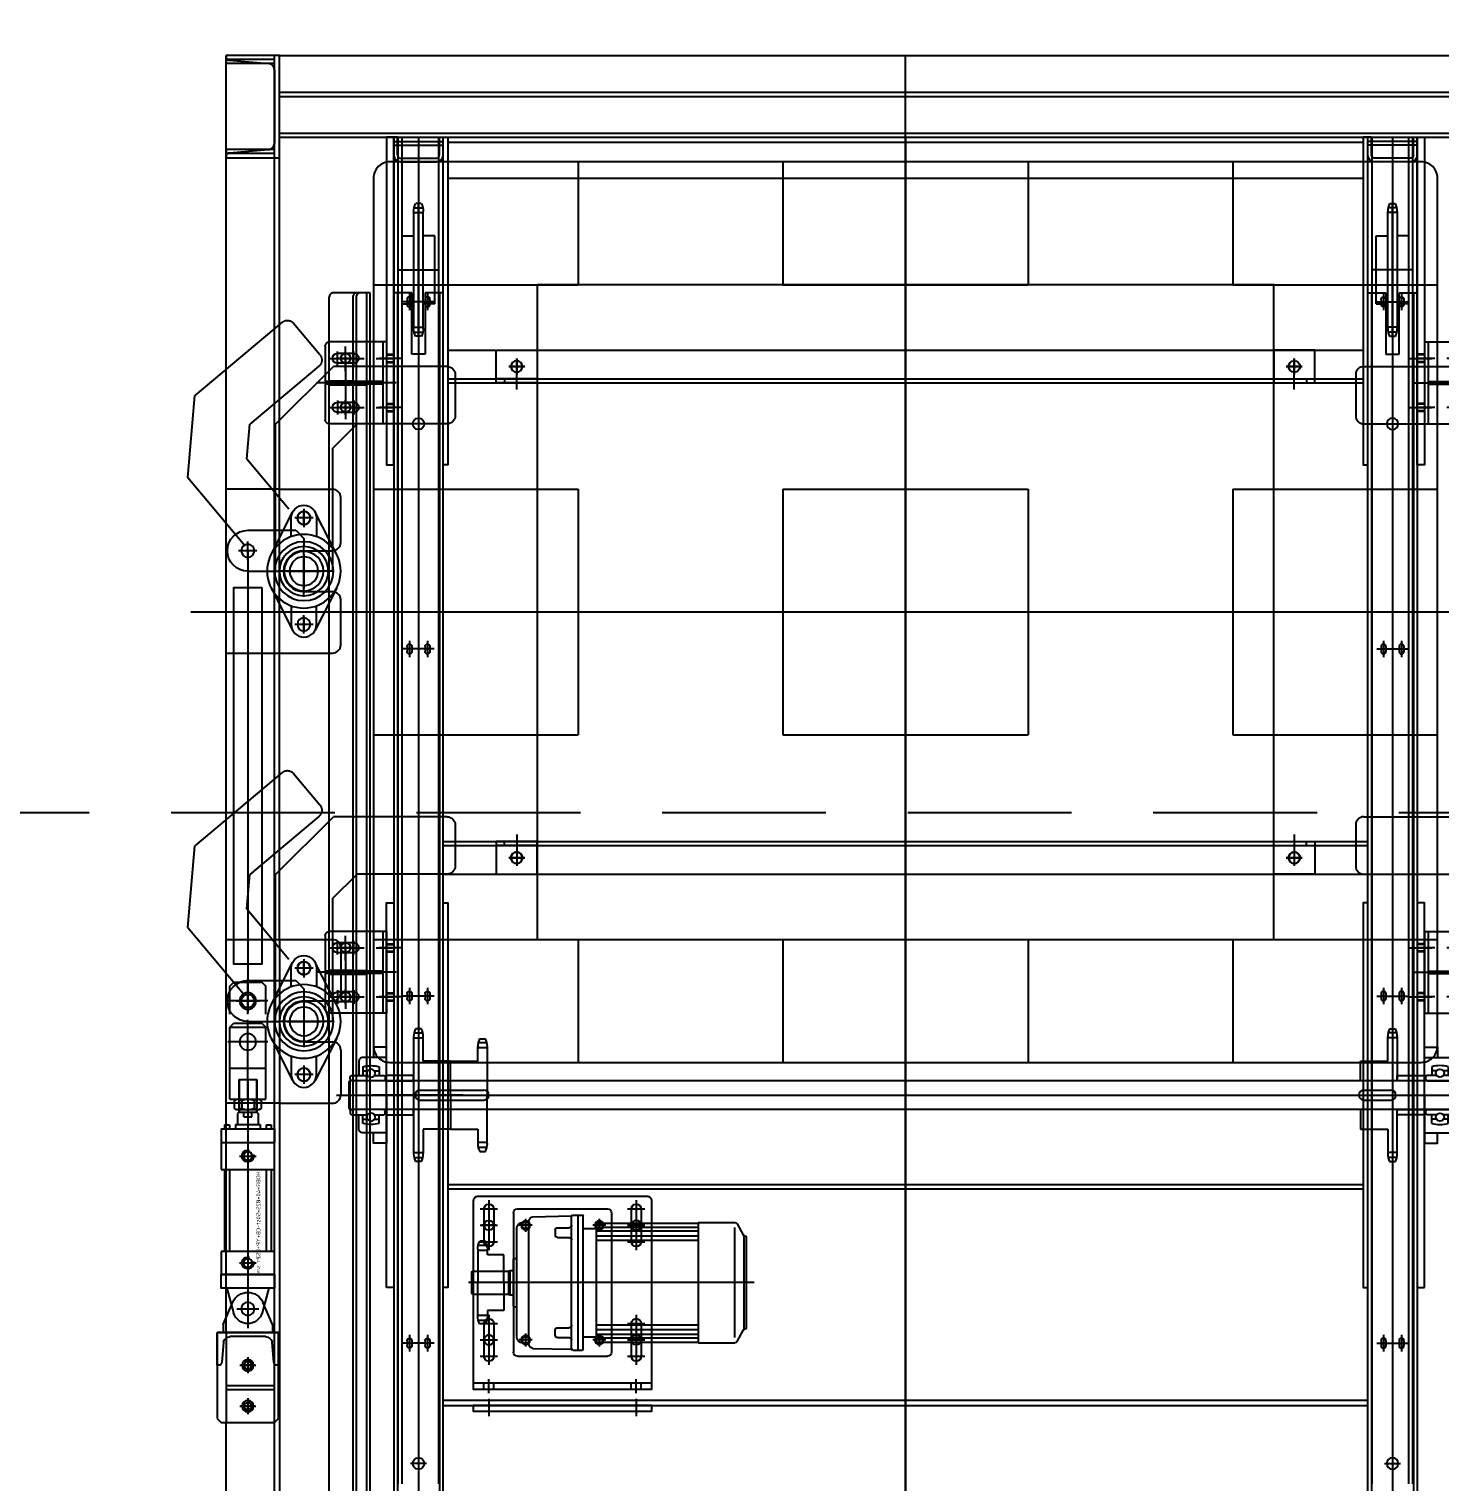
# Model space of a CAD drawing. Extents: x 0 to 210250, y -124674 to 148500.
# Drawn here: x 178271 to 179995, y -29427 to -27653 of the extents above; entities that cross this region are included whole.
import ezdxf

# ---------------------------------------------------------------- set-up
doc = ezdxf.new("R2010")
doc.units = 0
doc.header["$LTSCALE"] = 400
doc.header["$PDSIZE"] = 2
for name, pattern in [('CEN', [17, 15, -1, 0, -1]), ('CENTER', [23, 20, -1, 1, -1]), ('HIDDEN', [9.525, 6.35, -3.175]), ('HIDDENX2', [0.75, 0.5, -0.25]), ('PHANTOM', [25, 20, -1, 1, -1, 1, -1])]:
    doc.linetypes.add(name, pattern=pattern)
doc.layers.get('0').update_dxf_attribs({"linetype": 'CONTINUOUS'})
doc.layers.get('DEFPOINTS').update_dxf_attribs({"linetype": 'CONTINUOUS'})
for name, color, linetype in [('CENTER', 6, 'CEN'), ('DIM', 2, 'CONTINUOUS'), ('GZ_3', 8, 'HIDDEN'), ('GZ_4', 4, 'CENTER'), ('GZ_Phantom', 6, 'PHANTOM'), ('GZ_Qoo01', 1, 'CONTINUOUS'), ('GZ_Qoo02', 2, 'CONTINUOUS'), ('GZ_Qoo06', 6, 'CONTINUOUS'), ('GZ_Qoo08', 8, 'CONTINUOUS'), ('GZ_Qoo09', 234, 'CONTINUOUS'), ('GZ_Qoo10', 181, 'CONTINUOUS'), ('GZ_Qoo15', 31, 'CONTINUOUS'), ('GZ_Qoo16', 62, 'CONTINUOUS'), ('GZ_Qoo17', 82, 'CONTINUOUS'), ('pallrt', 30, 'CONTINUOUS')]:
    doc.layers.add(name, color=color, linetype=linetype)
doc.styles.add('isocp', font='isocp.shx', dxfattribs={"bigfont": 'chineset.shx'})
doc.styles.add('ROMANS', font='romans.shx', dxfattribs={"width": 0.8})
doc.styles.get("Standard").update_dxf_attribs({"font": 'ISOCP.SHX', "bigfont": 'CHINESET.SHX'})
doc.dimstyles.new('AM_ISO', dxfattribs={"dimscale": 300, "dimtxt": 3.5, "dimasz": 3.5, "dimexe": 1, "dimexo": 1, "dimgap": 1.5, "dimtad": 1, "dimdsep": 46, "dimtxsty": 'Standard', "dimcen": 0, "dimclrd": 256, "dimclre": 256, "dimclrt": 256, "dimadec": 0, "dimazin": 2, "dimtp": 0.1, "dimtm": 0.1, "dimtfac": 0.71, "dimtmove": 0, "dimatfit": 3, "dimfxl": 0, "dimlwd": -1, "dimlwe": -1, "dimarcsym": 0})

# ---------------------------------------------------------------- blocks, each defined once
blk = doc.blocks.new('*D404')
at = {"layer": 'DEFPOINTS', "color": 0, "transparency": 16777216}
for p in [(172320.5, -29515), (180875, -29515), (180875, -31265)]:
    blk.add_point(p, dxfattribs=at)
at = {"layer": 'DIM', "linetype": 'ByBlock', "transparency": 16777216}
for p, q in [((172320.5, -28615), (172320.5, -27715)), ((180575, -29515), (172020.5, -29515)), ((172320.5, -31265), (172320.5, -29515)), ((180575, -31265), (172020.5, -31265)), ((172320.5, -32165), (172320.5, -33065))]:
    blk.add_line(p, q, dxfattribs=at)
at = {"layer": 'DIM', "transparency": 16777216}
for points in [[(172170.5, -28615), (172470.5, -28615), (172320.5, -29515)], [(172170.5, -32165), (172470.5, -32165), (172320.5, -31265)]]:
    blk.add_solid(points, dxfattribs=at)
at = {"layer": 'DIM', "transparency": 16777216, "insert": (171600.5, -30390), "char_height": 900, "attachment_point": 5, "rotation": 90, "style": 'ROMANS'}
blk.add_mtext('1750', dxfattribs=at)
blk = doc.blocks.new('G$CC2B987D0')
for p, q in [((250, 950), (250, 1100)), ((500, 950), (500, 1100)), ((800, 950), (800, 1100)), ((1050, 950), (1050, 1100)), ((250, 950), (0, 950)), ((800, 950), (500, 950)), ((1300, 950), (1050, 950)), ((250, 700), (0, 700)), ((250, 400), (250, 700)), ((800, 700), (500, 700)), ((500, 400), (500, 700)), ((800, 400), (800, 700)), ((1300, 700), (1050, 700)), ((1050, 400), (1050, 700)), ((650, 584.7), (650, 515.3)), ((615.3, 550), (684.7, 550)), ((250, 400), (0, 400)), ((800, 400), (500, 400)), ((1300, 400), (1050, 400)), ((250, 150), (0, 150)), ((250, 0), (250, 150)), ((800, 150), (500, 150)), ((500, 0), (500, 150)), ((800, 0), (800, 150)), ((1300, 150), (1050, 150)), ((1050, 0), (1050, 150))]:
    blk.add_line(p, q)
blk.add_lwpolyline([(20, 0), (1280, 0, 0.414214), (1300, 20), (1300, 1080, 0.414214), (1280, 1100), (20, 1100, 0.414214), (0, 1080), (0, 20, 0.414214)], format="xyb", close=True)
blk = doc.blocks.new('Hole')
blk.add_circle((0, 0), 5)
at = {"layer": 'GZ_4'}
for p, q in [((-7, 0), (7, 0)), ((0, 7), (0, -7))]:
    blk.add_line(p, q, dxfattribs=at)
blk = doc.blocks.new('Mark')
at = {"layer": 'GZ_4'}
for p, q in [((0, 5), (0, -5)), ((-5, 0), (5, 0))]:
    blk.add_line(p, q, dxfattribs=at)
blk = doc.blocks.new('U-F125X65X6X8')
for p, q in [((0, 125), (0, 0)), ((65, 125), (0, 125)), ((65, 123.2), (65, 125)), ((6, 17.9), (6, 107.1)), ((13.3, 115.1), (61.3, 119.3)), ((0, 0), (65, 0)), ((61.3, 5.7), (13.3, 9.9)), ((65, 0), (65, 1.8))]:
    blk.add_line(p, q)
for centre, radius, start, end in [((14, 107.1), 8, 95, 180), ((61, 123.2), 4, 275, 0), ((14, 17.9), 8, 180, 265), ((61, 1.8), 4, 0, 85)]:
    blk.add_arc(centre, radius, start, end)
blk = doc.blocks.new('Chiming_Tap')
blk.add_circle((0, 0), 3.75)
at = {"color": 4}
blk.add_arc((0, 0), 5, 255, 195, dxfattribs=at)
at = {"layer": 'GZ_4'}
for p, q in [((-7, 0), (7, 0)), ((0, 7), (0, -7))]:
    blk.add_line(p, q, dxfattribs=at)
blk = doc.blocks.new('G$C2A7565C1')
for p, q in [((112.1, 78), (112.1, 1608)), ((162.1, 78), (162.1, 1608)), ((212.1, 78), (212.1, 1608)), ((1857.1, 1463), (212.1, 1463)), ((1857.1, 1413), (212.1, 1413)), ((1857.1, 273), (212.1, 273)), ((1857.1, 223), (212.1, 223)), ((642.1, 78), (642.1, 143)), ((707.1, 153), (652.1, 153)), ((717.1, 108), (717.1, 143)), ((767.1, 108), (767.1, 143)), ((832.1, 153), (777.1, 153)), ((842.1, 13), (842.1, 143)), ((1192.1, 13), (1192.1, 143)), ((1202.1, 153), (1257.1, 153)), ((1267.1, 108), (1267.1, 143)), ((1317.1, 108), (1317.1, 143)), ((1327.1, 153), (1382.1, 153)), ((1392.1, 78), (1392.1, 143)), ((642.1, 78), (112.1, 78)), ((112.1, 78), (112.1, 13)), ((642.1, 78), (642.1, 13)), ((642.1, 78), (642.1, 78)), ((924.1, 78), (840.1, 78)), ((1192.1, 78), (842.1, 78)), ((1392.1, 78), (1392.1, 13)), ((1392.1, 78), (1392.1, 78)), ((1392.1, 78), (1957.1, 78)), ((1672.1, 77), (1672.1, 2)), ((1777.1, 77), (1672.1, 77)), ((1782.1, 72), (1777.1, 77)), ((1782.1, 7), (1782.1, 72)), ((1672.1, 13), (112.1, 13)), ((1672.1, 2), (1777.1, 2)), ((1777.1, 2), (1782.1, 7)), ((1957.1, 13), (1782.1, 13))]:
    blk.add_line(p, q)
for centre, radius, start, end in [((652.1, 143), 10, 90, 180), ((707.1, 143), 10, 0, 90), ((777.1, 143), 10, 90, 180), ((832.1, 143), 10, 0, 90), ((1202.1, 143), 10, 90, 180), ((1257.1, 143), 10, 0, 90), ((1327.1, 143), 10, 90, 180), ((1382.1, 143), 10, 0, 90), ((742.1, 108), 25, 180, 0), ((1292.1, 108), 25, 180, 0)]:
    blk.add_arc(centre, radius, start, end)
at = {"layer": 'GZ_3'}
for p, q in [((157.1, 78), (157.1, 1608)), ((207.1, 78), (207.1, 1608)), ((1857.1, 1458), (212.1, 1458)), ((1857.1, 228), (212.1, 228)), ((1957.1, 72), (112.1, 72)), ((842.1, 78), (642.1, 78)), ((1192.1, 78), (1392.1, 78)), ((1672.1, 13), (1782.1, 13))]:
    blk.add_line(p, q, dxfattribs=at)
at = {"layer": 'GZ_3', "elevation": 0}
for points in [[(117.1, 13), (121.6, 13), (121.6, 72), (117.1, 72)], [(227.1, 13), (231.6, 13), (231.6, 72), (227.1, 72)], [(1737.1, 13), (1741.6, 13), (1741.6, 72), (1737.1, 72)]]:
    blk.add_lwpolyline(points, close=True, dxfattribs=at)
at = {"layer": 'GZ_4'}
for p, q in [((792.1, 1715.9), (792.1, -30)), ((1957.1, 843), (112.1, 843))]:
    blk.add_line(p, q, dxfattribs=at)
at = {"xscale": -1.399999999999977, "yscale": 1.399999999999977, "zscale": 1.4, "rotation": 180}
for p in [(562.1, 1438), (1832.1, 1438)]:
    blk.add_blockref('Hole', p, dxfattribs=at)
for name, p, xscale, yscale, zscale in [('Hole', (562.1, 248), 1.399999999999977, 1.399999999999977, 1.399999999999977), ('Hole', (1832.1, 248), 1.399999999999977, 1.399999999999977, 1.399999999999977), ('Mark', (742.1, 108), -6.25, 6.25, 6.25), ('Mark', (1292.1, 108), 6.25, 6.25, 6.25), ('Hole', (677.1, 108), 1.599999999999909, 1.599999999999909, 1.599999999999909), ('Hole', (807.1, 108), -1.600000000000023, 1.600000000000023, 1.6), ('Hole', (1227.1, 108), 1.600000000000023, 1.600000000000023, 1.600000000000023), ('Hole', (1357.1, 108), 1.600000000000023, 1.600000000000023, 1.600000000000023), ('Chiming_Tap', (1712.1, 39.5), 1.2, 1.2, 1.2), ('Chiming_Tap', (1762.1, 39.5), 1.2, 1.2, 1.2)]:
    blk.add_blockref(name, p, dxfattribs=dict(xscale=xscale, yscale=yscale, zscale=zscale))
at = {"layer": 'GZ_3', "rotation": 270}
blk.add_blockref('U-F125X65X6X8', (112.1, 78), dxfattribs=at)
blk = doc.blocks.new('Chiming_Hole')
blk.add_circle((0, 0), 5)
at = {"layer": 'GZ_4'}
for p, q in [((-7, 0), (7, 0)), ((0, 7), (0, -7))]:
    blk.add_line(p, q, dxfattribs=at)
blk = doc.blocks.new('G$C4BC069BF')
for p, q in [((256.2, 253.5), (256.2, 195)), ((306.2, 253.5), (306.2, 215)), ((127.2, 220), (56.2, 149)), ((127.2, 220), (256.2, 220)), ((256.2, 195), (266.2, 185)), ((266.2, 185), (276.2, 185)), ((56.2, 10), (56.2, 149)), ((156.2, 150), (126.2, 120)), ((156.2, 150), (306.2, 150)), ((306.2, 150), (306.2, 155)), ((306.2, 150), (306.2, 155)), ((126.2, 10), (126.2, 120)), ((66.2, 0), (116.2, 0))]:
    blk.add_line(p, q)
blk.add_circle((306.2, 185), 30)
for centre, radius, start, end in [((281.2, 253.5), 25, 0, 180), ((66.2, 10), 10, 180, 270), ((116.2, 10), 10, 270, 0)]:
    blk.add_arc(centre, radius, start, end)
at = {"layer": 'GZ_3'}
blk.add_line((256.2, 220), (306.2, 220), dxfattribs=at)
at = {"layer": 'GZ_4'}
for p, q in [((306.2, 206), (306.2, 164)), ((285.2, 185), (327.2, 185))]:
    blk.add_line(p, q, dxfattribs=at)
at = {"layer": 'GZ_Phantom'}
for p, q in [((191.6, 326.9), (91.5, 318.1)), ((191.6, 326.9), (275.1, 256.8)), ((2.2, 211.6), (91.5, 318.1)), ((55.8, 166.6), (126.5, 250.9)), ((168.8, 254.6), (126.5, 250.9)), ((168.8, 254.6), (230.1, 203.2)), ((3.4, 197.6), (41.7, 165.4))]:
    blk.add_line(p, q, dxfattribs=at)
for centre, start, end in [((9.8, 205.2), 140, 230), ((48.2, 173.1), 230, 320)]:
    blk.add_arc(centre, 10, start, end, dxfattribs=at)
at = {"xscale": 1.6, "yscale": 1.6, "zscale": 1.6, "rotation": 180}
blk.add_blockref('Chiming_Hole', (281.2, 253.5), dxfattribs=at)
blk = doc.blocks.new('G$C73331B44')
for p, q in [((256.2, 253.5), (256.2, 195)), ((306.2, 253.5), (306.2, 215)), ((127.2, 220), (56.2, 149)), ((127.2, 220), (256.2, 220)), ((256.2, 195), (266.2, 185)), ((266.2, 185), (276.2, 185)), ((56.2, 10), (56.2, 149)), ((156.2, 150), (126.2, 120)), ((156.2, 150), (306.2, 150)), ((306.2, 150), (306.2, 155)), ((306.2, 150), (306.2, 155)), ((126.2, 10), (126.2, 120)), ((66.2, 0), (116.2, 0))]:
    blk.add_line(p, q)
blk.add_circle((306.2, 185), 30)
for centre, radius, start, end in [((281.2, 253.5), 25, 0, 180), ((66.2, 10), 10, 180, 270), ((116.2, 10), 10, 270, 0)]:
    blk.add_arc(centre, radius, start, end)
at = {"layer": 'GZ_3'}
blk.add_line((256.2, 220), (306.2, 220), dxfattribs=at)
at = {"layer": 'GZ_4'}
for p, q in [((306.2, 206), (306.2, 164)), ((285.2, 185), (327.2, 185))]:
    blk.add_line(p, q, dxfattribs=at)
at = {"layer": 'GZ_Phantom'}
for p, q in [((191.6, 326.9), (91.5, 318.1)), ((191.6, 326.9), (275.1, 256.8)), ((2.2, 211.6), (91.5, 318.1)), ((55.8, 166.6), (126.5, 250.9)), ((168.8, 254.6), (126.5, 250.9)), ((168.8, 254.6), (230.1, 203.2)), ((3.4, 197.6), (41.7, 165.4))]:
    blk.add_line(p, q, dxfattribs=at)
for centre, start, end in [((9.8, 205.2), 140, 230), ((48.2, 173.1), 230, 320)]:
    blk.add_arc(centre, 10, start, end, dxfattribs=at)
at = {"xscale": -1.6, "yscale": 1.6, "zscale": 1.6, "rotation": 180}
blk.add_blockref('Chiming_Hole', (281.2, 253.5), dxfattribs=at)
at = {"layer": 'GZ_3', "xscale": 2, "yscale": 2, "zscale": 2}
blk.add_blockref('Chiming_Hole', (281.2, 253.5), dxfattribs=at)
blk = doc.blocks.new('UCFL207-F')
for p, q in [((-20.4, 40.1), (-72, 13.8)), ((20.4, 40.1), (72, 13.8)), ((-55.8, 0), (-74.2, 0)), ((-65, 9.2), (-65, -9.2)), ((55.8, 0), (74.2, 0)), ((65, 9.2), (65, -9.2)), ((-20.4, -40.1), (-72, -13.8)), ((20.4, -40.1), (72, -13.8))]:
    blk.add_line(p, q)
for points in [[(-42.2, -15.5), (-65, -15.5, -1), (-65, 15.5), (-42.2, 15.5)], [(42.2, -15.5), (65, -15.5, 1), (65, 15.5), (42.2, 15.5)]]:
    blk.add_lwpolyline(points, format="xyb")
for centre, radius in [((0, 0), 45), ((0, 0), 36), ((0, 0), 24), ((-65, 0), 8), ((0, 0), 17.5), ((65, 0), 8)]:
    blk.add_circle(centre, radius)
blk = doc.blocks.new('G$C9652957E')
for p, q in [((55.1, 61.1), (60, 61.1)), ((55.1, 61.1), (55.1, 54.9)), ((55.1, 54.9), (60, 54.9)), ((60, 65), (60, 0)), ((60, 65), (110, 65)), ((77, 65), (77, 0)), ((110, 65), (110, 0)), ((110, 61.1), (210, 61.1)), ((110, 54.9), (210, 54.9)), ((210, 0), (210, 65)), ((210, 65), (238, 65)), ((238, 0), (238, 65)), ((255, 58.1), (284.8, 49.9)), ((0, 43.5), (0, 21.5)), ((0, 43.5), (40, 43.5)), ((0, 42.9), (40, 42.9)), ((40, 43.5), (41.3, 45)), ((40, 43.5), (40, 21.5)), ((45.4, 37.3), (40, 37.3)), ((41.3, 45), (55, 45)), ((45.4, 37.3), (45.4, 27.7)), ((55, 47.5), (60, 47.5)), ((55, 47.5), (55, 17.5)), ((280, 45.8), (280, 19.2)), ((0, 32.5), (303.7, 32.5)), ((0, 22.1), (40, 22.1)), ((0, 21.5), (40, 21.5)), ((45.4, 27.7), (40, 27.7)), ((40, 21.5), (41.3, 20)), ((41.3, 20), (55, 20)), ((55, 17.5), (60, 17.5)), ((55.1, 10.1), (60, 10.1)), ((55.1, 10.1), (55.1, 3.9)), ((55.1, 3.9), (60, 3.9)), ((60, 0), (77, 0)), ((110, 0), (77, 0)), ((110, 10.1), (210, 10.1)), ((110, 3.9), (210, 3.9)), ((238, 0), (210, 0)), ((255, 6.9), (284.8, 15.1))]:
    blk.add_line(p, q)
blk.add_lwpolyline([(238, 0), (255, 0), (255, 65), (238, 65)], close=True)
blk.add_circle((280, 32.5), 8)
blk.add_arc((280, 32.5), 18.1, 285.3626, 74.6374)
at = {"xscale": 1.444444444444444, "yscale": 1.444444444444444, "zscale": 1.444444444444444, "rotation": 359.9999999999999}
for p in [(93.5, 32.5), (224, 32.5)]:
    blk.add_blockref('Chiming_Tap', p, dxfattribs=at)
at = {"layer": 'GZ_Qoo08', "color": 132, "style": 'isocp'}
for s, height, p in [('HOBR*40*%%C25*50st-CB+YP+ES2', 5, (112.1, 17.2)), ('PT 3/8', 4, (216.7, 17.4))]:
    blk.add_text(s, height=height, dxfattribs=at).set_placement(p)
blk = doc.blocks.new('G$CC7C06DFA')
for p, q in [((1.6, 32.9), (0, 30.2)), ((0, 30.2), (0, 2.7)), ((11.4, 32.9), (1.6, 32.9)), ((1.6, 24), (11.4, 24)), ((13, 30.2), (11.4, 32.9)), ((13, 2.7), (13, 30.2)), ((0, 2.7), (1.6, 0)), ((1.6, 8.9), (11.4, 8.9)), ((1.6, 0), (11.4, 0)), ((11.4, 0), (13, 2.7))]:
    blk.add_line(p, q)
for centre, radius, start, end in [((6.8, 28.3), 6.84, 152.0827, 219.7978), ((18.6, 16.5), 18.6, 156.2523, 203.7477), ((6.2, 28.3), 6.84, 320.2022, 27.9173), ((-5.6, 16.5), 18.6, 336.2523, 23.7477), ((6.8, 4.6), 6.84, 140.2022, 207.9173), ((6.2, 4.6), 6.84, 332.0827, 39.7978)]:
    blk.add_arc(centre, radius, start, end)
blk = doc.blocks.new('G$C97253158')
for p, q in [((8.9, 46.5), (3.9, 41.5)), ((3.9, 41.5), (3.9, 7.5)), ((96.9, 46.5), (8.9, 46.5)), ((26.9, 0), (26.9, 49)), ((96.9, 46.5), (96.9, 2.5)), ((96.9, 24.5), (0, 24.5)), ((3.9, 7.5), (8.9, 2.5)), ((96.9, 2.5), (8.9, 2.5))]:
    blk.add_line(p, q)
at = {"linetype": 'HIDDEN'}
blk.add_line((58.9, 46.5), (58.9, 2.5), dxfattribs=at)
blk.add_circle((26.9, 24.5), 10)
blk = doc.blocks.new('G$C99C01E30')
at = {"color": 4}
for p, q in [((8.9, 46.5), (3.9, 41.5)), ((3.9, 41.5), (3.9, 7.5)), ((43.2, 46.5), (8.9, 46.5)), ((26.9, 0), (26.9, 49)), ((58.9, 46.5), (58.9, 2.5)), ((43.2, 24.5), (0, 24.5)), ((3.9, 7.5), (8.9, 2.5)), ((43.2, 2.5), (8.9, 2.5))]:
    blk.add_line(p, q, dxfattribs=at)
blk.add_circle((26.9, 24.5), 10, dxfattribs=at)
blk = doc.blocks.new('G$C1565C923')
for name, p in [('G$C99C01E30', (0, 8)), ('G$C97253158', (50, 8)), ('G$C9652957E', (122.9, 0)), ('G$CC7C06DFA', (146.9, 16))]:
    blk.add_blockref(name, p)
blk = doc.blocks.new('U-F75X40X5X7')
for p, q in [((0, 75), (0, 0)), ((40, 75), (0, 75)), ((40, 73.2), (40, 75)), ((5, 15.9), (5, 59.1)), ((12.3, 67.1), (36.3, 69.2)), ((0, 0), (40, 0)), ((36.3, 5.8), (12.3, 7.9)), ((40, 0), (40, 1.8))]:
    blk.add_line(p, q)
for centre, radius, start, end in [((36, 73.2), 4, 275, 0), ((13, 59.1), 8, 95, 180), ((13, 15.9), 8, 180, 265), ((36, 1.8), 4, 0, 85)]:
    blk.add_arc(centre, radius, start, end)
blk = doc.blocks.new('G$C6068A536')
for p, q in [((54, 75), (54, 0)), ((54, 75), (159, 75)), ((159, 75), (164, 70)), ((44, 67.5), (17.1, 55.9)), ((44, 67.5), (54, 67.5)), ((164, 70), (164, 5)), ((44, 7.5), (17.1, 19.1)), ((44, 7.5), (54, 7.5)), ((54, 0), (159, 0)), ((164, 5), (159, 0))]:
    blk.add_line(p, q)
blk.add_arc((25, 37.5), 20, 113.3743, 246.6257)
blk.add_blockref('U-F75X40X5X7', (54, 0))
for p, xscale, yscale, zscale in [((25, 37.5), 1.599999999999985, 1.599999999999985, 1.599999999999985), ((94, 37.5), 1.399999999999977, 1.399999999999977, 1.399999999999977), ((144, 37.5), 1.399999999999977, 1.399999999999977, 1.399999999999977)]:
    blk.add_blockref('Hole', p, dxfattribs=dict(xscale=xscale, yscale=yscale, zscale=zscale))
blk = doc.blocks.new('G$C68AB8ABF')
blk.add_lwpolyline([(45, 0), (505, 0), (505, 34), (45, 34)], close=True)
at = {"layer": 'GZ_4'}
blk.add_line((0, 17), (550, 17), dxfattribs=at)
blk = doc.blocks.new('G$C50E322FC')
for p, q in [((1640, 50), (0, 50)), ((0, 50), (0, 5)), ((5, 32.9), (1639.2, 32.9)), ((5, 28.7), (1639, 28.7)), ((1835, 0), (5, 0))]:
    blk.add_line(p, q)
at = {"elevation": 0}
for points in [[(107.7, 28.7), (107.7, 0), (112.2, 0), (112.2, 28.7)], [(827.7, 28.7), (827.7, 0), (832.2, 0), (832.2, 28.7)]]:
    blk.add_lwpolyline(points, dxfattribs=at)
for centre in [(80, 20), (140, 20), (800, 20), (860, 20)]:
    blk.add_circle(centre, 6)
for centre in [(5, 37.9), (5, 33.7), (5, 5)]:
    blk.add_arc(centre, 5, 180, 270)
at = {"layer": 'GZ_3'}
for p, q in [((1639.8, 46), (0, 46)), ((107.7, 28.7), (107.7, 45.5)), ((112.2, 28.7), (112.2, 45.5)), ((827.7, 28.7), (827.7, 45.5)), ((832.2, 28.7), (832.2, 45.5))]:
    blk.add_line(p, q, dxfattribs=at)
at = {"layer": 'GZ_4'}
for p, q in [((89, 20), (71, 20)), ((80, 29), (80, 11)), ((80, 20), (140, 20)), ((110, 30.3), (110, 9.7)), ((149, 20), (131, 20)), ((140, 29), (140, 11)), ((809, 20), (791, 20)), ((800, 29), (800, 11)), ((800, 20), (860, 20)), ((830, 30.3), (830, 9.7)), ((869, 20), (851, 20)), ((860, 29), (860, 11))]:
    blk.add_line(p, q, dxfattribs=at)
blk = doc.blocks.new('A$C7BAC55B7')
for p, q in [((32.9, 337.7), (32.9, 336.8)), ((145.7, 339), (34.3, 339)), ((147.1, 337.7), (147.1, 336.8)), ((16.5, 280.6), (16.5, 325.4)), ((18.2, 328.2), (32.5, 336)), ((22.8, 325.4), (157.3, 325.4)), ((32.9, 336.8), (147.1, 336.8)), ((161.8, 328.2), (147.5, 336)), ((163.5, 280.6), (163.5, 325.4)), ((163.5, 280.6), (16.5, 280.6)), ((17.4, 155.9), (17.4, 280.6)), ((22.4, 155.9), (22.4, 280.6)), ((26.9, 155.9), (26.9, 280.6)), ((32.9, 155.9), (32.9, 280.6)), ((38.3, 155.9), (38.3, 280.6)), ((141.7, 155.9), (141.7, 280.6)), ((147.1, 155.9), (147.1, 280.6)), ((153.1, 155.9), (153.1, 280.6)), ((157.6, 155.9), (157.6, 280.6)), ((162.6, 155.9), (162.6, 280.6)), ((0, 59.8), (0, 169.8)), ((175, 174.8), (5, 174.8)), ((180, 59.8), (180, 169.8)), ((162.6, 155.9), (17.4, 155.9)), ((23.8, 139.9), (23.8, 155.9)), ((156.2, 139.9), (156.2, 155.9)), ((7.5, 133.9), (7.5, 138.9)), ((7.5, 133.9), (103.6, 133.9)), ((7.5, 133.8), (172.5, 133.8)), ((7.5, 127.8), (7.5, 133.8)), ((8.5, 139.9), (171.5, 139.9)), ((9.7, 78.7), (8.5, 125.3)), ((9.5, 125.8), (170.5, 125.8)), ((170.3, 78.7), (171.5, 125.3)), ((172.5, 133.9), (172.5, 138.9)), ((172.5, 127.8), (172.5, 133.8)), ((22.9, 108.8), (22.9, 122.8)), ((34.9, 108.8), (34.9, 122.8)), ((145.1, 108.8), (145.1, 122.8)), ((157.1, 108.8), (157.1, 122.8)), ((25.9, 105.8), (31.9, 105.8)), ((154.1, 105.8), (148.1, 105.8)), ((14.7, 73.8), (165.3, 73.8)), ((16.1, 66.6), (16, 71.9)), ((163.9, 66.6), (164, 71.9)), ((175, 54.8), (5, 54.8)), ((24.1, 58.8), (155.9, 58.8)), ((60.9, 55.6), (60.6, 57.2)), ((61.8, 54.8), (118.2, 54.8)), ((75, 51), (75, 54.8)), ((104.9, 51), (104.9, 54.8)), ((119.1, 55.6), (119.4, 57.2)), ((75, 51), (104.9, 51)), ((75.5, 49.4), (75, 51)), ((76, 49), (104.1, 49)), ((76, 5.5), (76, 49)), ((104, 5.5), (104, 49)), ((104.5, 49.4), (104.9, 51)), ((77.5, 4), (102.5, 4))]:
    blk.add_line(p, q)
for centre, radius, start, end in [((34.3, 337.7), 1.37, 90, 180), ((145.7, 337.7), 1.37, 0, 90), ((19.7, 325.4), 3.2, 118.6661, 180), ((32, 336.8), 0.913, 298.6661, 0), ((148, 336.8), 0.913, 180, 241.3339), ((160.3, 325.4), 3.2, 0, 61.3339), ((5, 169.8), 5, 90, 180), ((175, 169.8), 5, 0, 90), ((8.5, 138.9), 1, 90, 180), ((9.5, 127.8), 2, 180, 270), ((6.5, 125.2), 2, 1.5, 40.809), ((19.9, 122.8), 3, 0, 90), ((37.9, 122.8), 3, 90, 180), ((142.1, 122.8), 3, 0, 90), ((160.1, 122.8), 3, 90, 180), ((170.5, 127.8), 2, 270, 0), ((171.5, 138.9), 1, 0, 90), ((173.5, 125.2), 2, 139.191, 178.5), ((25.9, 108.8), 3, 180, 270), ((31.9, 108.8), 3, 270, 0), ((148.1, 108.8), 3, 180, 270), ((154.1, 108.8), 3, 270, 0), ((14.7, 78.8), 5, 181.5, 270), ((14, 71.9), 2, 1.5, 84.1552), ((166, 71.9), 2, 95.8448, 178.5), ((165.3, 78.8), 5, 270, 358.5), ((5, 59.8), 5, 180, 270), ((24.1, 66.8), 8, 181.5, 270), ((58.6, 56.8), 2, 10, 90), ((61.8, 55.8), 1, 190, 270), ((118.2, 55.8), 1, 270, 350), ((121.4, 56.8), 2, 90, 170), ((155.9, 66.8), 8, 270, 358.5), ((175, 59.8), 5, 270, 0), ((76, 49.5), 0.5, 195, 270), ((104, 49.5), 0.5, 270, 345), ((77.5, 5.5), 1.5, 180, 270), ((102.5, 5.5), 1.5, 270, 0)]:
    blk.add_arc(centre, radius, start, end)
at = {"layer": 'GZ_4'}
blk.add_line((90, 348.9), (90, 0), dxfattribs=at)
at = {"xscale": 1.1, "yscale": 1.1, "zscale": 1.1}
for p in [(20, 159.8), (160, 159.8), (20, 69.8), (160, 69.8)]:
    blk.add_blockref('Hole', p, dxfattribs=at)
blk = doc.blocks.new('RS60T15-T')
for p, q in [((-5.9, 40.9), (-5.9, 0)), ((-5.9, 39.8), (5.9, 39.8)), ((3.4, 50.5), (-3.4, 50.5)), ((5.9, 34), (5.9, 40.9)), ((26.1, 34), (5.9, 34)), ((26.1, 0), (26.1, 34)), ((-5.9, -40.9), (-5.9, 0)), ((26.1, 0), (26.1, -34)), ((26.1, -34), (5.9, -34)), ((5.9, -34), (5.9, -40.9)), ((-5.9, -39.8), (5.9, -39.8)), ((3.4, -50.5), (-3.4, -50.5))]:
    blk.add_line(p, q)
for centre, start, end in [((14.4, 41), 151.8569, 180.0706), ((-14.4, 41), 359.9294, 28.1431), ((14.4, -41), 179.9294, 208.1431), ((-14.4, -41), 331.8569, 0.0706)]:
    blk.add_arc(centre, 20.3, start, end)
at = {"layer": 'GZ_4'}
for p, q in [((-5.9, 45.8), (5.9, 45.8)), ((-5.9, -45.8), (5.9, -45.8))]:
    blk.add_line(p, q, dxfattribs=at)
blk = doc.blocks.new('A$C0ABE7629')
for p, q in [((-20, 6), (20, 6)), ((-20, -6), (20, -6))]:
    blk.add_line(p, q)
for centre, start, end in [((-20, 0), 90, 270), ((20, 0), 270, 90)]:
    blk.add_arc(centre, 6, start, end)
at = {"layer": 'GZ_4'}
for p, q in [((-30.5, 0), (30.5, 0)), ((-20, 10.5), (-20, -10.5)), ((0, 10.5), (0, -10.5)), ((20, 10.5), (20, -10.5))]:
    blk.add_line(p, q, dxfattribs=at)
blk = doc.blocks.new('A$C39F45CD4-1')
blk.add_line((12, -109), (12, 109))
blk.add_lwpolyline([(235, 109), (5, 109), (5, -109), (235, -109, 0.414214), (240, -104), (240, 104, 0.414214)], format="xyb", close=True)
for centre in [(65, 45), (205, 45), (65, -45), (205, -45)]:
    blk.add_circle(centre, 5)
at = {"layer": 'GZ_3'}
for p, q in [((5, 96), (12, 96)), ((5, 84), (12, 84)), ((5, -84), (12, -84)), ((5, -96), (12, -96))]:
    blk.add_line(p, q, dxfattribs=at)
for centre in [(65, 45), (205, 45), (65, -45), (205, -45)]:
    blk.add_circle(centre, 4.25, dxfattribs=at)
at = {"layer": 'GZ_4'}
for p, q in [((0, 90, 0), (17, 90, 0)), ((57, 45), (73, 45)), ((65, 37), (65, 53)), ((197, 45), (213, 45)), ((205, 37), (205, 53)), ((57, -45), (73, -45)), ((65, -53), (65, -37)), ((197, -45), (213, -45)), ((205, -53), (205, -37)), ((0, -90, 0), (17, -90, 0))]:
    blk.add_line(p, q, dxfattribs=at)
at = {"extrusion": (0, 0, -1), "zscale": -1}
for p in [(-65, 90), (-205, 90), (-65, -90), (-205, -90)]:
    blk.add_blockref('A$C0ABE7629', p, dxfattribs=at)
blk = doc.blocks.new('A$C43806FBB')
for p, q in [((-3, -1), (3, -1)), ((-3, -7), (3, -7)), ((-3, -23), (3, -23)), ((-3, -29), (3, -29))]:
    blk.add_line(p, q)
for centre, start, end in [((-3, -4), 90, 270), ((3, -4), 270, 90), ((-3, -26), 90, 270), ((3, -26), 270, 90)]:
    blk.add_arc(centre, 3, start, end)
at = {"layer": 'GZ_4'}
for p, q in [((0, 4), (0, -34)), ((-10, -4), (10, -4)), ((-10, -26), (10, -26))]:
    blk.add_line(p, q, dxfattribs=at)
blk = doc.blocks.new('G$C4B757E7C')
for p, q in [((21.9, 60), (0, 60)), ((0, 55.5), (0, 60)), ((5.3, 55.5), (0, 55.5)), ((5.3, 0), (5.3, 60)), ((9.5, 0), (9.5, 60)), ((30, 8.1), (30, 51.9)), ((0, 4.5), (0, 0)), ((6.6, 4.5), (0, 4.5)), ((21.9, 0), (0, 0))]:
    blk.add_line(p, q)
for centre, start, end in [((21.9, 51.9), 0, 90), ((21.9, 8.1), 270, 0)]:
    blk.add_arc(centre, 8.1, start, end)
at = {"layer": 'GZ_3'}
for p, q in [((21.9, 55.5), (5.3, 55.5)), ((25.5, 8.1), (25.5, 51.9)), ((21.9, 4.5), (5.3, 4.5))]:
    blk.add_line(p, q, dxfattribs=at)
for centre, start, end in [((21.9, 51.9), 0, 90), ((21.9, 8.1), 270, 0)]:
    blk.add_arc(centre, 3.6, start, end, dxfattribs=at)
blk = doc.blocks.new('G$C20335B6D')
for p, q in [((7, 33), (13, 33)), ((7, 27), (13, 27)), ((7, 11), (13, 11)), ((7, 5), (13, 5))]:
    blk.add_line(p, q)
for centre, start, end in [((7, 30), 90, 270), ((13, 30), 270, 90), ((7, 8), 90, 270), ((13, 8), 270, 90)]:
    blk.add_arc(centre, 3, start, end)
at = {"layer": 'GZ_4'}
for p, q in [((10, 0), (10, 38)), ((0, 30), (20, 30)), ((0, 8), (20, 8))]:
    blk.add_line(p, q, dxfattribs=at)
blk = doc.blocks.new('G$C43599C5C')
for p, q in [((0, 1277), (2030, 1277)), ((190, 1255), (190, 1277)), ((265, 1255), (190, 1255)), ((265, 1239), (265, 1255)), ((190, 1217), (190, 1239)), ((190, 1239), (265, 1239)), ((2030, 1217), (0, 1217)), ((0, 93), (0, 1211)), ((50, 93), (50, 1211)), ((260, 93), (260, 1211)), ((300, 93), (300, 1211)), ((860, 87), (860, 1217)), ((900, 87), (900, 1217)), ((1279, 93), (1279, 1211)), ((1549, 87), (1549, 1217)), ((2030, 87), (0, 87)), ((190, 87), (190, 65)), ((190, 65), (265, 65)), ((265, 65), (265, 49)), ((190, 49), (190, 27)), ((265, 49), (190, 49)), ((0, 27), (2030, 27))]:
    blk.add_line(p, q)
at = {"elevation": 0}
for points in [[(0, 1286), (400, 1286), (400, 1277), (0, 1277)], [(1405, 1286), (935, 1286), (935, 1277), (1405, 1277)], [(0, 1211), (400, 1211), (400, 1217), (0, 1217)], [(1405, 1217), (935, 1217), (935, 1211), (1405, 1211)], [(1549, 124), (1556, 124), (1556, 342), (1549, 342)], [(0, 93), (400, 93), (400, 87), (0, 87)], [(1405, 87), (935, 87), (935, 93), (1405, 93)], [(0, 18), (400, 18), (400, 27), (0, 27)], [(1405, 18), (935, 18), (935, 27), (1405, 27)]]:
    blk.add_lwpolyline(points, close=True, dxfattribs=at)
at = {"layer": 'GZ_3'}
for p, q in [((265, 1286), (265, 1277)), ((265.8, 1286), (265.8, 1277)), ((274.2, 1286), (274.2, 1277)), ((275, 1286), (275, 1277)), ((325, 1286), (325, 1277)), ((325.8, 1286), (325.8, 1277)), ((334.2, 1286), (334.2, 1277)), ((335, 1286), (335, 1277)), ((985, 1286), (985, 1277)), ((985.8, 1286), (985.8, 1277)), ((994.2, 1286), (994.2, 1277)), ((995, 1286), (995, 1277)), ((1045, 1286), (1045, 1277)), ((1045.8, 1286), (1045.8, 1277)), ((1054.2, 1286), (1054.2, 1277)), ((1055, 1286), (1055, 1277)), ((190, 1272.5), (1908, 1272.5)), ((6, 93), (6, 1211)), ((190, 1221.5), (1908, 1221.5)), ((295, 93), (295, 1211)), ((865, 87), (865, 1217)), ((1285, 1211), (1285, 93)), ((1543, 1217), (1543, 87)), ((190, 82.5), (1908, 82.5)), ((190, 31.5), (1908, 31.5)), ((265, 18), (265, 27)), ((265.8, 18), (265.8, 27)), ((274.2, 18), (274.2, 27)), ((275, 18), (275, 27)), ((325, 18), (325, 27)), ((325.8, 18), (325.8, 27)), ((334.2, 18), (334.2, 27)), ((335, 18), (335, 27)), ((985, 18), (985, 27)), ((985.8, 18), (985.8, 27)), ((994.2, 18), (994.2, 27)), ((995, 18), (995, 27)), ((1045, 18), (1045, 27)), ((1045.8, 18), (1045.8, 27)), ((1054.2, 18), (1054.2, 27)), ((1055, 18), (1055, 27))]:
    blk.add_line(p, q, dxfattribs=at)
at = {"layer": 'GZ_4'}
for p, q in [((1170, 1193), (1170, 1304)), ((270, 1268), (270, 1295)), ((330, 1268), (330, 1295)), ((990, 1268), (990, 1295)), ((1050, 1268), (1050, 1295)), ((0, 1247), (2040.5, 1247)), ((0, 652), (2030, 652)), ((1540.9, 323), (1562.3, 323)), ((1540.9, 143), (1562.3, 143)), ((1170, 111), (1170, 0)), ((0, 57), (2040.5, 57)), ((270, 36), (270, 9)), ((330, 36), (330, 9)), ((990, 36), (990, 9)), ((1050, 36), (1050, 9))]:
    blk.add_line(p, q, dxfattribs=at)
at = {"xscale": -1, "rotation": 180}
for name, p in [('G$C4B757E7C', (0, 1277)), ('A$C43806FBB', (201, 1232)), ('G$C20335B6D', (615, 76)), ('G$C20335B6D', (1039, 76)), ('G$C20335B6D', (1463, 76))]:
    blk.add_blockref(name, p, dxfattribs=at)
for name, p in [('G$C20335B6D', (615, 1228)), ('G$C20335B6D', (1039, 1228)), ('G$C20335B6D', (1463, 1228)), ('G$C4B757E7C', (0, 27)), ('A$C43806FBB', (201, 72))]:
    blk.add_blockref(name, p)
for p, xscale, yscale, zscale in [((280, 1127), 1.4, 1.4, 1.4), ((880, 1127), 1.4, 1.4, 1.4), ((1469, 323), 1.2, 1.2, 1.2), ((1329, 143), 1.2, 1.2, 1.2)]:
    blk.add_blockref('Chiming_Hole', p, dxfattribs=dict(xscale=xscale, yscale=yscale, zscale=zscale))
at = {"rotation": 180}
for p, xscale, yscale, zscale in [((1329, 323), -1.2, 1.2, 1.2), ((280, 177), -1.4, 1.4, 1.4), ((880, 177), -1.4, 1.4, 1.4), ((1469, 143), -1.2, 1.2, 1.2)]:
    blk.add_blockref('Chiming_Hole', p, dxfattribs=dict(at, xscale=xscale, yscale=yscale, zscale=zscale))
blk = doc.blocks.new('G$CA0D70F1C')
for p, q in [((28.4, 162.2), (21.6, 162.2)), ((19.1, 9.6), (19.1, 152.7)), ((19.1, 151.1), (30.8, 151.1)), ((30.8, 152.6), (30.8, 9.6)), ((5, 122.6), (5, 39.6)), ((5, 122.6), (19.1, 122.6)), ((45, 122.6), (30.8, 122.6)), ((45, 122.6), (45, 39.6)), ((5, 39.6), (19.1, 39.6)), ((45, 39.6), (30.8, 39.6)), ((19.1, 11.1), (30.8, 11.1)), ((28.4, 0), (21.6, 0))]:
    blk.add_line(p, q)
for centre, start, end in [((39.4, 152.7), 151.8569, 180.0706), ((10.6, 152.7), 359.9294, 28.1431), ((39.4, 9.6), 179.9294, 208.1431), ((10.6, 9.6), 331.8569, 0.0706)]:
    blk.add_arc(centre, 20.3, start, end)
at = {"layer": 'GZ_4'}
for p, q in [((25, 162.2), (25, 0)), ((19.1, 157.1), (30.8, 157.1)), ((0, 81.1), (50, 81.1)), ((19.1, 5.1), (30.8, 5.1))]:
    blk.add_line(p, q, dxfattribs=at)
blk = doc.blocks.new('UC207')
for p, q in [((-17.5, 22), (-17.5, 19.5)), ((-4.1, 24), (-15.5, 24)), ((-10, 34.6), (-10, 24)), ((-4.1, 29.5), (-10, 29.5)), ((10, 29.5), (4.1, 29.5)), ((23.4, 24), (4.1, 24)), ((10, 34.6), (10, 24)), ((25.4, 19.5), (25.4, 22)), ((-15.5, 17.5), (23.4, 17.5)), ((-15.5, -17.5), (23.4, -17.5)), ((-17.5, -22), (-17.5, -19.5)), ((-4.1, -24), (-15.5, -24)), ((-10, -34.6), (-10, -24)), ((-4.1, -29.5), (-10, -29.5)), ((23.4, -24), (4.1, -24)), ((10, -29.5), (4.1, -29.5)), ((10, -34.6), (10, -24)), ((25.4, -19.5), (25.4, -22))]:
    blk.add_line(p, q)
for centre in [(0, 26.8), (0, -26.8)]:
    blk.add_circle(centre, 4.92)
for centre, radius, start, end in [((0, 0), 36, 73.8724, 106.1276), ((-15.5, 22), 2, 90, 180), ((-15.5, 19.5), 2, 180, 270), ((23.4, 22), 2, 0, 90), ((23.4, 19.5), 2, 270, 0), ((-15.5, -19.5), 2, 90, 180), ((23.4, -19.5), 2, 0, 90), ((-15.5, -22), 2, 180, 270), ((0, 0), 36, 253.8724, 286.1276), ((23.4, -22), 2, 270, 0)]:
    blk.add_arc(centre, radius, start, end)
blk = doc.blocks.new('UCF207-S')
for points in [[(0, 0), (0, 58.5), (-16, 58.5), (-16, 46)], [(0, 0), (0, -58.5), (-16, -58.5), (-16, -46)]]:
    blk.add_lwpolyline(points)
for points in [[(0, 46), (-29, 46, 0.414214), (-34, 41), (-34, 24)], [(0, -46), (-29, -46, -0.414214), (-34, -41), (-34, -24)]]:
    blk.add_lwpolyline(points, format="xyb")
at = {"rotation": 180}
blk.add_blockref('UC207', (-19, 0), dxfattribs=at)
blk = doc.blocks.new('G$C27EB1460')
for p, q in [((0, 1374), (1, 1375)), ((0, 1374), (35, 1374)), ((0, 1374), (0, 16)), ((1, 1375), (34, 1375)), ((35, 1374), (34, 1375)), ((35, 1374), (35, 16)), ((11.5, 1255), (11.5, 1288)), ((23.5, 1255), (23.5, 1288)), ((11.5, 102), (11.5, 180)), ((23.5, 102), (23.5, 180)), ((0, 16), (35, 16)), ((0, 16), (1, 15)), ((1, 15), (34, 15)), ((34, 15), (35, 16))]:
    blk.add_line(p, q)
for centre, start, end in [((17.5, 1288), 0, 180), ((17.5, 1255), 180, 0), ((17.5, 180), 0, 180), ((17.5, 102), 180, 0)]:
    blk.add_arc(centre, 6, start, end)
at = {"layer": 'GZ_4'}
blk.add_line((17.5, 0), (17.5, 1390), dxfattribs=at)
blk = doc.blocks.new('G$C68EC321E')
at = {"layer": 'GZ_Phantom', "elevation": 0}
for points in [[(57.3, 1295.9), (57.3, 1330.4), (63.6, 1330.4), (63.6, 1295.9)], [(98.6, 1295.9), (98.6, 1330.4), (105, 1330.4), (105, 1295.9)], [(57.3, 94.1), (57.3, 59.6), (63.6, 59.6), (63.6, 94.1)], [(98.6, 94.1), (98.6, 59.6), (105, 59.6), (105, 94.1)]]:
    blk.add_lwpolyline(points, close=True, dxfattribs=at)
at = {"layer": 'GZ_Qoo06'}
for p, q in [((5.1, 1295.9), (5.1, 1284.1)), ((9.6, 1295.9), (63.6, 1295.9)), ((11.1, 1295.9), (11.1, 1284.1)), ((63.6, 1295.9), (63.6, 1250.9)), ((152.6, 1295.9), (98.6, 1295.9)), ((98.6, 1295.9), (98.6, 1250.9)), ((151.1, 1295.9), (151.1, 1284.1)), ((157.1, 1295.9), (157.1, 1284.1)), ((0, 1286.5), (0, 1293.5)), ((39.6, 1284.1), (9.6, 1284.1)), ((39.6, 1250.9), (39.6, 1284.1)), ((122.6, 1284.1), (152.6, 1284.1)), ((122.6, 1250.9), (122.6, 1284.1)), ((162.2, 1286.5), (162.2, 1293.5)), ((63.6, 1250.9), (39.6, 1250.9)), ((63.6, 1250.9), (39.6, 1250.9)), ((98.6, 1250.9), (122.6, 1250.9)), ((98.6, 1250.9), (122.6, 1250.9)), ((12.2, 174.8), (12.2, 181.7)), ((17.2, 184.1), (17.2, 172.4)), ((21.8, 184.1), (81.1, 184.1)), ((23.2, 184.1), (23.2, 172.4)), ((140.4, 184.1), (81.1, 184.1)), ((139, 184.1), (139, 172.4)), ((145, 184.1), (145, 172.4)), ((150, 174.8), (150, 181.7)), ((39.6, 172.4), (21.8, 172.4)), ((39.6, 139.1), (39.6, 172.4)), ((122.6, 139.1), (122.6, 172.4)), ((122.6, 172.4), (140.4, 172.4)), ((39.6, 139.1), (39.6, 105.9)), ((63.6, 139.1), (39.6, 139.1)), ((63.6, 139.1), (39.6, 139.1)), ((81.1, 139.1), (39.6, 139.1)), ((63.6, 139.1), (39.6, 139.1)), ((63.6, 139.1), (39.6, 139.1)), ((39.6, 139.1), (39.6, 105.9)), ((63.6, 139.1), (39.6, 139.1)), ((63.6, 139.1), (39.6, 139.1)), ((81.1, 139.1), (39.6, 139.1)), ((63.6, 139.1), (39.6, 139.1)), ((63.6, 139.1), (39.6, 139.1)), ((81.1, 139.1), (39.6, 139.1)), ((81.1, 139.1), (122.6, 139.1)), ((81.1, 139.1), (122.6, 139.1)), ((81.1, 139.1), (122.6, 139.1)), ((98.6, 139.1), (122.6, 139.1)), ((98.6, 139.1), (122.6, 139.1)), ((98.6, 139.1), (122.6, 139.1)), ((98.6, 139.1), (122.6, 139.1)), ((98.6, 139.1), (122.6, 139.1)), ((98.6, 139.1), (122.6, 139.1)), ((98.6, 139.1), (122.6, 139.1)), ((98.6, 139.1), (122.6, 139.1)), ((122.6, 139.1), (122.6, 105.9)), ((122.6, 139.1), (122.6, 105.9)), ((0, 103.5), (0, 96.5)), ((0, 103.5), (0, 96.5)), ((5.1, 94.1), (5.1, 105.9)), ((5.1, 94.1), (5.1, 105.9)), ((39.6, 105.9), (9.6, 105.9)), ((39.6, 105.9), (9.6, 105.9)), ((9.6, 94.1), (152.7, 94.1)), ((9.6, 94.1), (63.6, 94.1)), ((11.1, 94.1), (11.1, 105.9)), ((11.1, 94.1), (11.1, 105.9)), ((122.6, 105.9), (152.6, 105.9)), ((122.6, 105.9), (152.6, 105.9)), ((151.1, 94.1), (151.1, 105.9)), ((151.1, 94.1), (151.1, 105.9)), ((157.1, 94.1), (157.1, 105.9)), ((157.1, 94.1), (157.1, 105.9)), ((162.2, 103.5), (162.2, 96.5)), ((162.2, 103.5), (162.2, 96.5))]:
    blk.add_line(p, q, dxfattribs=at)
for centre, start, end in [((9.6, 1275.6), 89.9294, 118.1431), ((152.7, 1275.6), 61.8569, 90.0706), ((9.6, 1304.4), 241.8569, 270.0706), ((152.7, 1304.4), 269.9294, 298.1431), ((21.8, 163.9), 89.9294, 118.1431), ((140.4, 163.9), 61.8569, 90.0706), ((21.8, 192.7), 241.8569, 270.0706), ((140.4, 192.7), 269.9294, 298.1431), ((9.6, 85.6), 89.9294, 118.1431), ((9.6, 85.6), 89.9294, 118.1431), ((9.6, 114.4), 241.8569, 270.0706), ((9.6, 114.4), 241.8569, 270.0706), ((152.7, 85.6), 61.8569, 90.0706), ((152.7, 85.6), 61.8569, 90.0706), ((152.7, 114.4), 269.9294, 298.1431), ((152.7, 114.4), 269.9294, 298.1431)]:
    blk.add_arc(centre, 20.3, start, end, dxfattribs=at)
blk.add_blockref('G$C27EB1460', (63.6, 0))
at = {"layer": 'GZ_Qoo06', "rotation": 270.0000000000001}
blk.add_blockref('UCF207-S', (81.1, 1329), dxfattribs=at)
at = {"layer": 'GZ_Qoo06', "xscale": -1, "rotation": 270}
blk.add_blockref('UCF207-S', (81.1, 61), dxfattribs=at)
blk = doc.blocks.new('A$C729C1624-5')
for p, q in [((-75, -45), (-75, 45)), ((0, 50), (-70, 50)), ((-40, 36), (-60, 36)), ((0, -50), (0, 50)), ((-40, 24), (-60, 24)), ((-40, -24), (-60, -24)), ((0, -50), (-70, -50)), ((-40, -36), (-60, -36))]:
    blk.add_line(p, q)
for centre, radius, start, end in [((-70, 45), 5, 90, 180), ((-60, 30), 6, 90, 270), ((-40, 30), 6, 270, 90), ((-60, -30), 6, 90, 270), ((-40, -30), 6, 270, 90), ((-70, -45), 5, 180, 270)]:
    blk.add_arc(centre, radius, start, end)
at = {"layer": 'GZ_3'}
for p, q in [((-4.5, -50), (-4.5, 50)), ((-4.5, 1.6), (-75, 1.6)), ((-4.5, -1.6), (-75, -1.6))]:
    blk.add_line(p, q, dxfattribs=at)
at = {"layer": 'GZ_4'}
for p, q in [((-60, 21.6), (-60, 38.4)), ((-50, 14.4), (-50, 44.4)), ((-40, 21.6), (-40, 38.4)), ((-70.8, 30), (-27.4, 30)), ((-12.7, 30), (8.2, 30)), ((11.7, 0), (-85.7, 0)), ((-50, -14.4), (-50, -44.4)), ((-70.8, -30), (-27.4, -30)), ((-60, -21.6), (-60, -38.4)), ((-40, -21.6), (-40, -38.4)), ((-12.7, -30), (8.2, -30))]:
    blk.add_line(p, q, dxfattribs=at)
blk = doc.blocks.new('G$CBB48EF0F')
for name, p in [('G$C68EC321E', (1088.9, 24.7)), ('G$C43599C5C', (0, 67.7))]:
    blk.add_blockref(name, p)
for name, p, rotation in [('G$CA0D70F1C', (80.9, 1339.7), 270), ('A$C39F45CD4-1', (1534, 300.7), 180)]:
    blk.add_blockref(name, p, dxfattribs=dict(rotation=rotation))
at = {"xscale": -1, "rotation": 270}
blk.add_blockref('G$CA0D70F1C', (80.9, 99.7), dxfattribs=at)
at = {"layer": 'GZ_Qoo02', "xscale": -1}
blk.add_blockref('A$C7BAC55B7', (1489, 185.9), dxfattribs=at)
at = {"layer": 'GZ_Qoo06', "xscale": -1, "rotation": 270}
blk.add_blockref('RS60T15-T', (1399, 203), dxfattribs=at)
at = {"layer": 'GZ_Qoo10', "rotation": 270}
for p in [(300, 1353.7), (1020, 1353.7)]:
    blk.add_blockref('A$C729C1624-5', p, dxfattribs=at)
at = {"layer": 'GZ_Qoo10', "xscale": -1, "rotation": 270}
for p in [(300, 85.7), (1020, 85.7)]:
    blk.add_blockref('A$C729C1624-5', p, dxfattribs=at)
at = {"layer": 'GZ_Qoo10'}
blk.add_blockref('G$C50E322FC', (190, 15.7), dxfattribs=at)
blk = doc.blocks.new('G$CCC484DFD')
for p, q in [((13.2, 50), (13.2, 0)), ((13.2, 10), (8.2, 10))]:
    blk.add_line(p, q)
blk.add_lwpolyline([(8.2, 0), (48.2, 0), (48.2, 50), (8.2, 50)], close=True)
at = {"layer": 'GZ_4'}
blk.add_line((0, 25), (19.7, 25), dxfattribs=at)
at = {"xscale": 1.4, "yscale": 1.4, "zscale": 1.4}
blk.add_blockref('Chiming_Hole', (28.2, 25), dxfattribs=at)
blk = doc.blocks.new('G$C5F3A5E84')
blk.add_lwpolyline([(0, 50), (800, 50), (800, 950), (0, 950)], close=True)
at = {"rotation": 180}
blk.add_blockref('G$CCC484DFD', (128.2, 1000), dxfattribs=at)
at = {"xscale": -1}
for p, rotation in [((671.8, 1000), 180), ((128.2, 0), 359.9999999999999)]:
    blk.add_blockref('G$CCC484DFD', p, dxfattribs=dict(at, rotation=rotation))
blk.add_blockref('G$CCC484DFD', (671.8, 0))
blk = doc.blocks.new('G$C13FC8EA7')
blk.add_blockref('G$C2A7565C1', (-112.1, 33.9))
at = {"layer": 'GZ_Qoo01'}
for name, p in [('G$C4BC069BF', (323.8, 1426.9)), ('G$C73331B44', (873.8, 1426.9))]:
    blk.add_blockref(name, p, dxfattribs=at)
at = {"layer": 'GZ_Qoo01', "xscale": -1, "rotation": 180}
for name, p in [('G$C4BC069BF', (323.8, 326.9)), ('G$C73331B44', (873.8, 326.9))]:
    blk.add_blockref(name, p, dxfattribs=at)
at = {"layer": 'GZ_Qoo02', "xscale": -1, "rotation": 180}
blk.add_blockref('G$C68AB8ABF', (605, 90.4), dxfattribs=at)
at = {"layer": 'GZ_Qoo08'}
blk.add_blockref('G$CBB48EF0F', (100, 157.2), dxfattribs=at)
at = {"layer": 'GZ_Qoo09', "xscale": -1, "rotation": 180}
blk.add_blockref('G$C1565C923', (1128.1, 105.9), dxfattribs=at)
at = {"layer": 'GZ_Qoo15', "xscale": -1, "rotation": 180}
blk.add_blockref('G$C6068A536', (1506, 110.9), dxfattribs=at)
at = {"layer": 'GZ_Qoo16', "xscale": -1}
for p in [(630, 141.9), (1180, 141.9)]:
    blk.add_blockref('UCFL207-F', p, dxfattribs=at)
at = {"layer": 'GZ_Qoo17'}
blk.add_blockref('G$C5F3A5E84', (280, 376.9), dxfattribs=at)
at = {"layer": 'pallrt', "rotation": 270}
blk.add_blockref('G$CC2B987D0', (130, 1526.9), dxfattribs=at)
blk = doc.blocks.new('_DotSmall')
at = {"color": 0, "linetype": 'ByBlock', "const_width": 0.5}
blk.add_lwpolyline([(-0.0625, 0, 1), (0.0625, 0, 1)], format="xyb", close=True, dxfattribs=at)
blk = doc.blocks.new('*D469')
at = {"layer": 'DEFPOINTS', "color": 0, "transparency": 16777216}
for p in [(180976.6, -24537.1), (180576.6, -28410), (180976.6, -28410)]:
    blk.add_point(p, dxfattribs=at)
at = {"layer": 'DIM', "linetype": 'ByBlock', "transparency": 16777216}
for p, q in [((180576.6, -28310), (180576.6, -24437.1)), ((180976.6, -28310), (180976.6, -24437.1)), ((180276.6, -24537.1), (179179.5, -24537.1)), ((180976.6, -24537.1), (180576.6, -24537.1)), ((180976.6, -24537.1), (181576.6, -24537.1))]:
    blk.add_line(p, q, dxfattribs=at)
at = {"layer": 'DIM', "transparency": 16777216}
blk.add_solid([(180276.6, -24487.1), (180276.6, -24587.1), (180576.6, -24537.1)], dxfattribs=at)
at = {"layer": 'DIM', "transparency": 16777216, "xscale": 300, "yscale": 300, "zscale": 300, "rotation": 180}
blk.add_blockref('_DotSmall', (180976.6, -24537.1), dxfattribs=at)
at = {"layer": 'DIM', "transparency": 16777216, "insert": (179578.1, -24297.1), "char_height": 300, "attachment_point": 5, "style": 'ROMANS'}
blk.add_mtext('400', dxfattribs=at)
blk = doc.blocks.new('*D471')
at = {"layer": 'DEFPOINTS', "color": 0, "transparency": 16777216}
for p in [(180876.6, -26830.9), (180876.6, -29415), (180976.6, -29415)]:
    blk.add_point(p, dxfattribs=at)
at = {"layer": 'DIM', "linetype": 'ByBlock', "transparency": 16777216}
for p, q in [((180876.6, -29315), (180876.6, -26730.9)), ((180976.6, -29315), (180976.6, -26730.9)), ((180576.6, -26830.9), (179513.8, -26830.9)), ((180976.6, -26830.9), (180876.6, -26830.9)), ((181276.6, -26830.9), (181576.6, -26830.9))]:
    blk.add_line(p, q, dxfattribs=at)
at = {"layer": 'DIM', "transparency": 16777216}
for points in [[(180576.6, -26780.9), (180576.6, -26880.9), (180876.6, -26830.9)], [(181276.6, -26780.9), (181276.6, -26880.9), (180976.6, -26830.9)]]:
    blk.add_solid(points, dxfattribs=at)
at = {"layer": 'DIM', "transparency": 16777216, "insert": (179895.2, -26590.9), "char_height": 300, "attachment_point": 5, "style": 'ROMANS'}
blk.add_mtext('100', dxfattribs=at)

msp = doc.modelspace()

# ---------------------------------------------------------------- linework, layer by layer
at = {"layer": 'CENTER', "linetype": 'HIDDENX2'}
msp.add_line((196644.435, -28609.959), (169096.643, -28609.959), dxfattribs=at)

# ---------------------------------------------------------------- block references
at = {"rotation": 270}
msp.add_blockref('G$C13FC8EA7', (178464.776, -27684.959), dxfattribs=at)

# ---------------------------------------------------------------- dimensions: what is measured, and where the dimension line sits
at = {"layer": 'DIM'}
dim = msp.add_linear_dim(base=(180976.643, -24537.067), p1=(180576.643, -28409.959), p2=(180976.643, -28409.959), dimstyle='AM_ISO', override={"dimscale": 100, "dimtxt": 3, "dimasz": 3, "dimgap": 0.9, "dimtxsty": 'ROMANS', "dimblk2": 'DotSmall', "dimsah": 1, "dimfxl": 10}, dxfattribs=at)
dim.commit()
dim.dimension.update_dxf_attribs({"geometry": '*D469', "text_midpoint": (179578.072, -24537.067), "dimtype": 160})
dim = msp.add_linear_dim(base=(180876.643, -26830.935), p1=(180976.643, -29414.959), p2=(180876.643, -29414.959), dimstyle='AM_ISO', override={"dimscale": 100, "dimtxt": 3, "dimasz": 3, "dimgap": 0.9, "dimdec": 0, "dimtxsty": 'ROMANS', "dimfxl": 10}, dxfattribs=at)
dim.commit()
dim.dimension.update_dxf_attribs({"geometry": '*D471', "text_midpoint": (179895.215, -26590.935)})
dim = msp.add_linear_dim(base=(172320.54, -29514.959), p1=(180875.029, -31264.959), p2=(180875.03, -29514.959), angle=90, dimstyle='AM_ISO', override={"dimtxt": 3, "dimasz": 3, "dimgap": 0.9, "dimtxsty": 'ROMANS', "dimfxl": 10}, dxfattribs=at)
dim.commit()
dim.dimension.update_dxf_attribs({"geometry": '*D404', "text_midpoint": (172320.54, -30389.959), "dimtype": 160})

doc.saveas('drawing.dxf')
